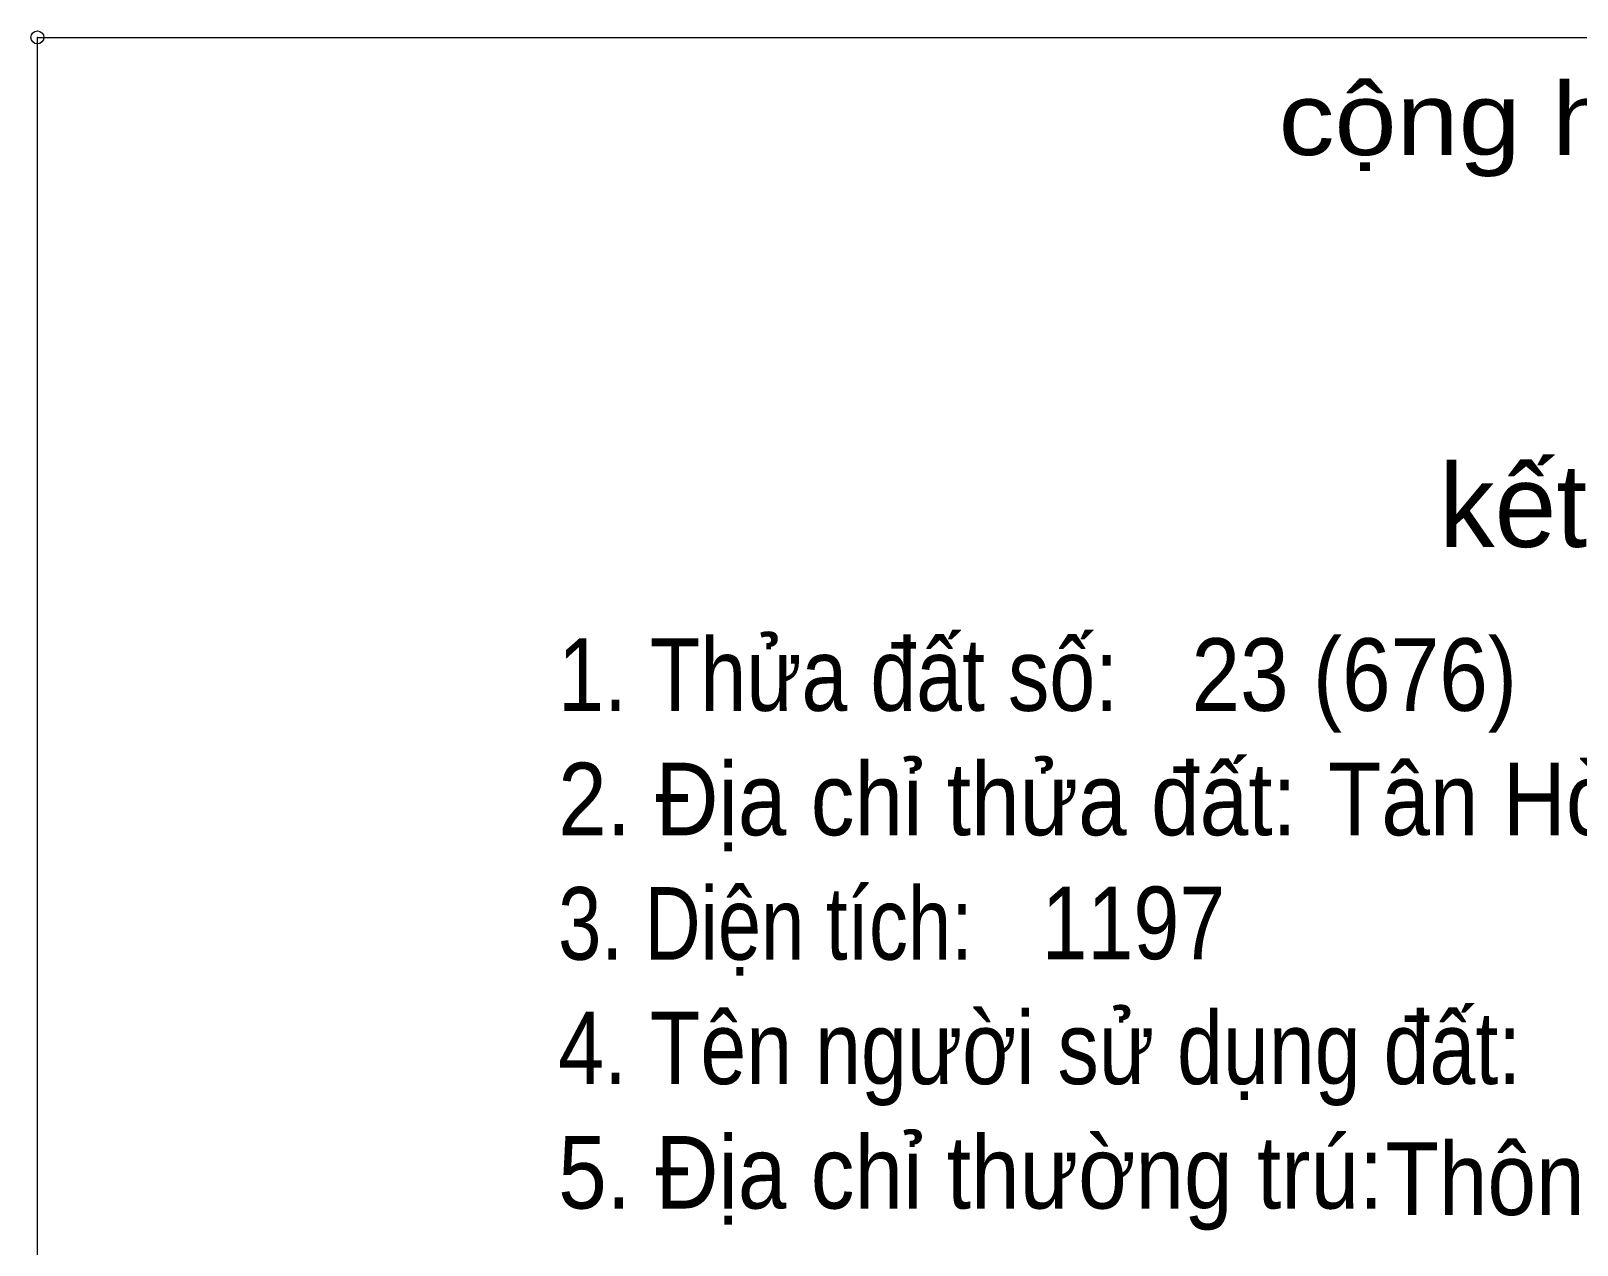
# Model space of a CAD drawing. Header units: metres. Extents: x 547965 to 548727, y 1837746 to 1837982.
# Drawn here: x 547964.7 to 548024.3, y 1837932 to 1837978.8 of the extents above; entities that cross this region are included whole.
import ezdxf
from ezdxf.enums import TextEntityAlignment as Align

# ---------------------------------------------------------------- set-up
doc = ezdxf.new("R2010")
doc.units = ezdxf.units.M
doc.header["$PDMODE"] = 32
doc.header["$PDSIZE"] = 0.5
doc.layers.add('7', color=7, linetype='Continuous', lineweight=13)

msp = doc.modelspace()

# ---------------------------------------------------------------- linework, layer by layer
at = {"layer": '7'}
msp.add_lwpolyline([(547964.94, 1837978.55), (548132.67, 1837978.55), (548132.67, 1837746.55), (547964.94, 1837746.55)], close=True, dxfattribs=at)
msp.add_lwpolyline([(547964.94, 1837978.55), (548132.67, 1837978.55), (548132.67, 1837746.55), (547964.94, 1837746.55)], close=True, dxfattribs=at)
msp.add_point((547964.94, 1837978.55), dxfattribs=at)

# ---------------------------------------------------------------- texts
for s, width, p in [('cộng hòa xã hội chủ nghĩa việt nam', 1.15, (548012.8, 1837974.01)), ('cộng hòa xã hội chủ nghĩa việt nam', 1.15, (548012.8, 1837974.01)), ('1. Thửa đất số:', 0.85, (547985.02, 1837952.57)), ('1. Thửa đất số:', 0.85, (547985.02, 1837952.57)), ('23 (676)', 0.9, (548009.44, 1837952.57)), ('2. Địa chỉ thửa đất:', 0.9, (547985.02, 1837947.77)), ('2. Địa chỉ thửa đất:', 0.9, (547985.02, 1837947.77)), ('Tân Hòa, Tân Liên, Hướng Hóa, Quảng Trị', 0.9, (548014.7, 1837947.77)), ('3. Diện tích:', 0.8, (547985.02, 1837942.97)), ('3. Diện tích:', 0.8, (547985.02, 1837942.97)), ('1197', 0.85, (548003.66, 1837942.99)), ('4. Tên người sử dụng đất:', 0.85, (547985.02, 1837938.17)), ('4. Tên người sử dụng đất:', 0.85, (547985.02, 1837938.17)), ('5. Địa chỉ thường trú:', 0.9, (547985.02, 1837933.37)), ('5. Địa chỉ thường trú:', 0.9, (547985.02, 1837933.37)), ('Thôn Tân Hòa, xã Tân Liên, huyện Hướng Hóa, tỉnh Quảng Trị', 0.9, (548016.92, 1837933.12))]:
    msp.add_text(s, height=2.8, dxfattribs=dict(at, width=width)).set_placement(p)
msp.add_text('kết quả đo đạc địa chính thửa đất', height=3.2, dxfattribs=at).set_placement((548050.875, 1837958.89), align=Align.CENTER)
msp.add_text('kết quả đo đạc địa chính thửa đất', height=3.2, dxfattribs=at).set_placement((548050.875, 1837958.89), align=Align.CENTER)

doc.saveas('drawing.dxf')
